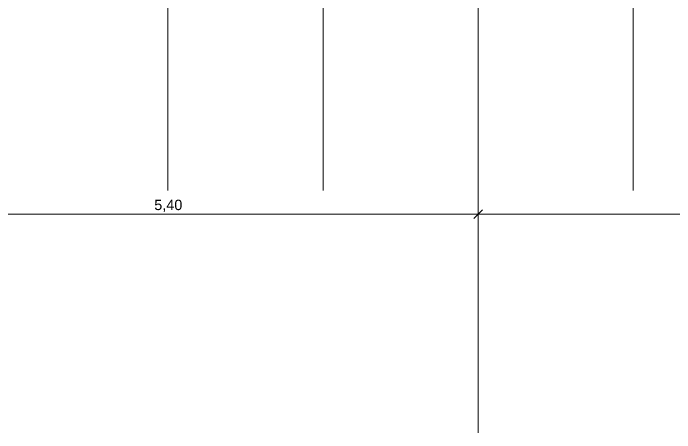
# Model space of a CAD drawing. Header units: metres. Extents: x -22.4 to 53.1, y 133.6 to 157.9.
# Drawn here: x 5.12 to 10.88, y 133.73 to 137.38 of the extents above; entities that cross this region are included whole.
import ezdxf

# ---------------------------------------------------------------- set-up
doc = ezdxf.new("R2010")
doc.units = ezdxf.units.M
doc.header["$MEASUREMENT"] = 0
doc.linetypes.add('Achse', pattern=[0.0023, 0.0015, -0.0008])
doc.linetypes.add('Strichpunktlinie', pattern=[0.006703, 0.003528, -0.001764, 0, -0.001411])
for name, color, linetype in [('00  Raster', 7, 'Continuous'), ('00  Raster Ausbau', 7, 'Continuous'), ('40  Bemaßung 1_50 Achse', 7, 'Continuous'), ('Neubau_40  Bemaßung 1_50 Achse', 7, 'Continuous')]:
    doc.layers.add(name, color=color, linetype=linetype)
doc.styles.add('ERSTELLTER_STIL_1', font='')
doc.styles.get('ERSTELLTER_STIL_1').set_extended_font_data('Arial')

msp = doc.modelspace()

# ---------------------------------------------------------------- linework, layer by layer
at = {"layer": '00  Raster', "color": 7, "linetype": 'Strichpunktlinie', "lineweight": 13, "ltscale": 1000}
msp.add_line((9.1684, 133.7291), (9.1684, 155.8899), dxfattribs=at)
at = {"layer": '00  Raster Ausbau', "color": 251, "linetype": 'Achse', "lineweight": 18, "ltscale": 1000, "true_color": 0x5f5f5f}
for p, q in [((6.4684, 136.8399), (6.4684, 137.8399)), ((9.1684, 136.8399), (9.1684, 137.8399)), ((6.4684, 136.8399), (6.4684, 135.8399)), ((9.1684, 136.8399), (9.1684, 135.8399))]:
    msp.add_line(p, q, dxfattribs=at)
at = {"layer": '00  Raster Ausbau', "color": 9, "linetype": 'Achse', "lineweight": 18, "ltscale": 1000}
for p, q in [((7.8184, 136.8399), (7.8184, 137.8399)), ((10.5184, 136.8399), (10.5184, 137.8399)), ((7.8184, 136.8399), (7.8184, 135.8399)), ((10.5184, 136.8399), (10.5184, 135.8399))]:
    msp.add_line(p, q, dxfattribs=at)
at = {"layer": 'Neubau_40  Bemaßung 1_50 Achse', "color": 7, "linetype": 'Continuous', "lineweight": 13, "ltscale": 1000}
for p, q in [((9.2059, 135.6724), (9.1309, 135.5974)), ((9.1684, 135.5646), (9.1684, 135.7052)), ((3.7684, 135.6349), (9.1684, 135.6349)), ((9.1684, 135.6349), (14.5684, 135.6349))]:
    msp.add_line(p, q, dxfattribs=at)

# ---------------------------------------------------------------- texts
at = {"layer": '40  Bemaßung 1_50 Achse', "color": 7, "linetype": 'Continuous', "lineweight": 13, "insert": (6.3487, 135.6529), "char_height": 0.09, "width": 0.239452, "attachment_point": 7, "style": 'ERSTELLTER_STIL_1'}
msp.add_mtext('\\A1;{\\pql;\\fArial|b0|i0|c0|p38;5,40}', dxfattribs=at)

doc.saveas('drawing.dxf')
